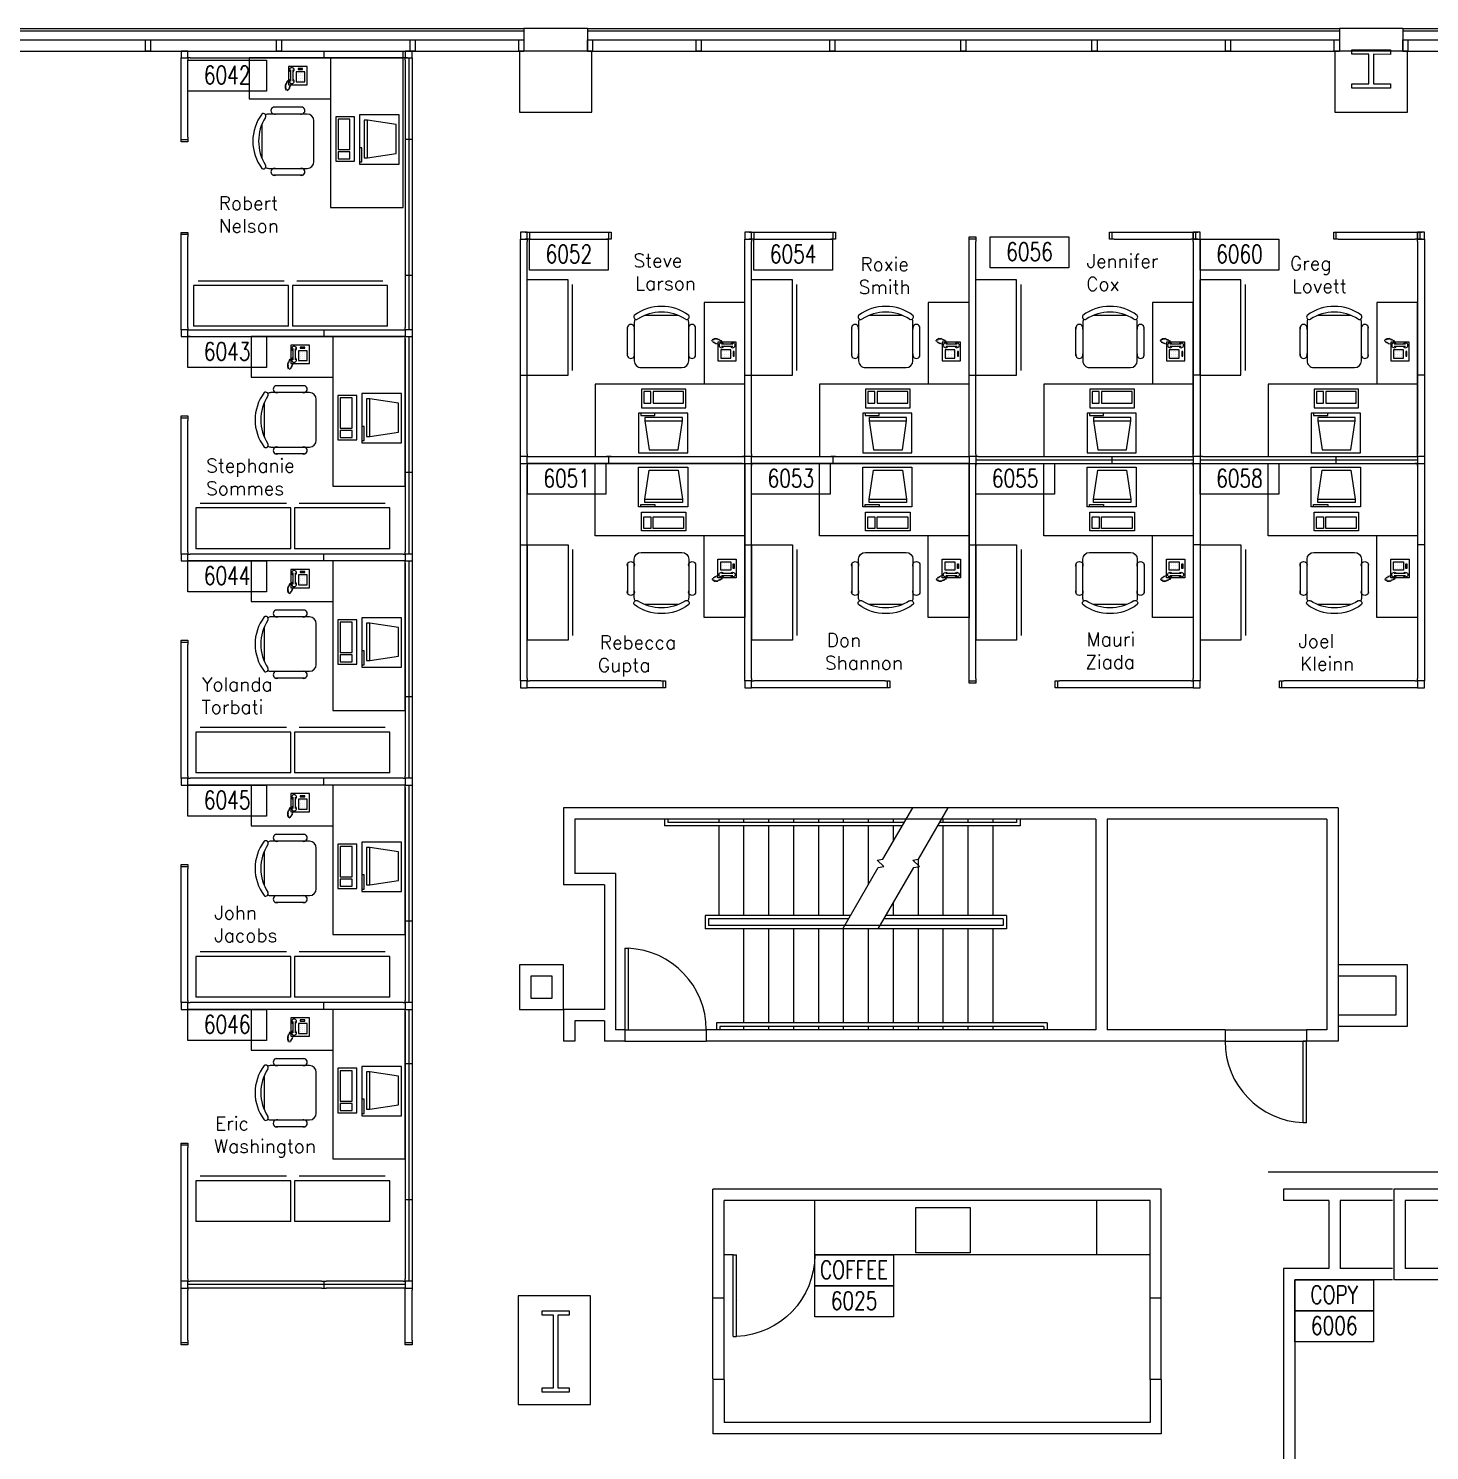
# Model space of a CAD drawing. Extents: x 843 to 3431, y 843 to 3384.
# Drawn here: x 1351 to 1970, y 2756 to 3384 of the extents above; entities that cross this region are included whole.
import ezdxf
from ezdxf.enums import TextEntityAlignment as Align

# ---------------------------------------------------------------- set-up
doc = ezdxf.new("R2010")
doc.units = 0
doc.linetypes.add('HIDDEN', pattern=[0.375, 0.25, -0.125])
doc.layers.get('0').update_dxf_attribs({"linetype": 'CONTINUOUS'})
for name, color, linetype in [('A-DOOR-TRIM-3D', 7, 'CONTINUOUS'), ('CHAIRS', 4, 'CONTINUOUS'), ('CPU', 6, 'CONTINUOUS'), ('E-B-CORE', 8, 'CONTINUOUS'), ('E-B-FURR', 6, 'CONTINUOUS'), ('E-B-GLAZ', 8, 'CONTINUOUS'), ('E-B-MULL', 8, 'CONTINUOUS'), ('E-B-SHEL', 2, 'CONTINUOUS'), ('E-C-HEAD', 5, 'CONTINUOUS'), ('E-F-CASE', 4, 'CONTINUOUS'), ('E-F-DOOR', 3, 'CONTINUOUS'), ('E-F-PLMB', 2, 'CONTINUOUS'), ('E-F-STAIR', 8, 'CONTINUOUS'), ('E-S-COLM', 8, 'CONTINUOUS'), ('FURNITURE', 3, 'CONTINUOUS'), ('PANELS_201', 6, 'CONTINUOUS'), ('PHONES', 4, 'CONTINUOUS'), ('RMNUM', 40, 'CONTINUOUS')]:
    doc.layers.add(name, color=color, linetype=linetype)
doc.styles.add('ARCHITXT', font='simplex.shx')
doc.styles.add('ROMANS', font='romans', dxfattribs={"width": 0.75, "height": 8})

# ---------------------------------------------------------------- blocks, each defined once
blk = doc.blocks.new('DR-36')
for p, q in [((0, 36), (0, 0)), ((0, 36), (1.5, 36)), ((1.5, 36), (1.5, 0)), ((0, 0), (1.5, 0))]:
    blk.add_line(p, q)
blk.add_arc((0, 0), 36, 0, 87.61406)
blk = doc.blocks.new('RMNUM')
at = {"layer": 'RMNUM'}
blk.add_lwpolyline([(-16.33354, 6.674702), (18.388073, 6.674702), (18.388073, -6.982766), (-16.33354, -6.982766), (-16.33354, 6.674702)], dxfattribs=at)
at = {"layer": 'RMNUM', "style": 'ROMANS', "width": 0.75}
blk.add_attdef('NUMBER', text='', height=8, dxfattribs=at).set_placement((1.027267, 0.114097), align=Align.MIDDLE_CENTER)
blk = doc.blocks.new('CHAIR7')
for p, q in [((5.12, 15.04), (17.88, 15.04)), ((0, 9), (0, -9)), ((20, 12), (3, 12)), ((23, -7.44), (23, 7.44)), ((3, -12), (20, -12)), ((5.12, -15), (17.88, -15))]:
    blk.add_line(p, q)
for centre, radius, start, end in [((5.56, 13.54), 1.56, 73.7398, 286.2602), ((17.44, 13.54), 1.56, 253.7398, 106.2602), ((3, 9), 3, 90, 180), ((20, 9), 3, 62.41556, 90), ((22.34, 11.12), 1.1, 53.30994, 212.02741), ((4.82, 0), 19.64, 327.57575, 32.42425), ((7, 0), 20, 323.1301, 36.8699), ((3, -9), 3, 180, 270), ((5.56, -13.5), 1.56, 73.7398, 286.2602), ((17.44, -13.5), 1.56, 253.7398, 106.2602), ((20, -9), 3, 270, 297.58444), ((22.34, -11.12), 1.1, 147.97259, 306.69006)]:
    blk.add_arc(centre, radius, start, end)
blk = doc.blocks.new('DESK2')
for p, q in [((33, 0), (-33, 0)), ((-33, 0), (-33, -68)), ((33, -32), (33, 0)), ((-33, -32), (33, -32)), ((-15, -68), (-15, -32)), ((-33, -68), (-15, -68))]:
    blk.add_line(p, q)
blk = doc.blocks.new('FC42X18D')
for p, q in [((-21, 0), (-21, -18)), ((-21, 0), (21, 0)), ((21, -18), (21, 0)), ((-21, -18), (21, -18)), ((-19, -20), (19, -20))]:
    blk.add_line(p, q)
blk = doc.blocks.new('RECTANG')
for p, q in [((1, 1), (0, 1)), ((0, 1), (0, 0)), ((1, 0), (1, 1)), ((0, 0), (1, 0))]:
    blk.add_line(p, q)
blk = doc.blocks.new('IBMAT', base_point=(61, 306))
for p, q in [((75, 307), (75, 306)), ((81, 307), (75, 307)), ((81, 306), (81, 307))]:
    blk.add_line(p, q)
at = {"xscale": 21, "yscale": 17, "zscale": 21}
blk.add_blockref('RECTANG', (61, 306), dxfattribs=at)
blk = doc.blocks.new('KEYBOARD', base_point=(60, 294))
for p, xscale, yscale, zscale in [((60, 294), 19, 8, 19), ((61, 295), 13, 5, 13), ((75, 295), 3, 5, 3)]:
    blk.add_blockref('RECTANG', p, dxfattribs=dict(xscale=xscale, yscale=yscale, zscale=zscale))
blk = doc.blocks.new('COMPUTER')
for p, q in [((-6.64, 16.23), (-8.5, 3.5)), ((6.08, 16.23), (-6.64, 16.23)), ((8, 3.5), (6.08, 16.23)), ((-8.5, 3.5), (-8.5, 2.04)), ((8, 3.5), (-8.5, 3.5)), ((-8.5, 2.04), (8, 2.04)), ((8, 2.04), (8, 3.5))]:
    blk.add_line(p, q)
at = {"xscale": 1.033846153846153, "yscale": 1.033846153846153, "zscale": 1.033846153846153}
for name, p in [('IBMAT', (-10.86, 0)), ('KEYBOARD', (-10.05, -10.5))]:
    blk.add_blockref(name, p, dxfattribs=at)
blk = doc.blocks.new('FNPHONE')
for p, q in [((-7.29, 6.54), (-7.29, 1.54)), ((-6.29, 6.54), (-6.29, 1.54)), ((-9.1, 0.22), (-9.7, 0.02)), ((-8.9, 0.62), (-9.5, 0.42)), ((-8.7, 1.02), (-9.3, 0.82)), ((-8.5, 1.42), (-9.1, 1.22)), ((-8.3, 1.82), (-8.9, 1.62)), ((-7.14, 0.56), (-7.5, -0.58)), ((-3.87, 4.85), (-3.87, 4.85)), ((-3.87, 3.91), (-3.87, 3.91)), ((-3.87, 2.97), (-3.87, 2.97)), ((-3.87, 2.03), (-3.87, 2.03)), ((-2.94, 4.85), (-2.94, 4.85)), ((-2.94, 3.91), (-2.94, 3.91)), ((-2.94, 2.97), (-2.94, 2.97)), ((-2.94, 2.03), (-2.94, 2.03)), ((-2, 4.85), (-2, 4.85)), ((-2, 3.91), (-2, 3.91)), ((-2, 2.97), (-2, 2.97)), ((-2, 2.03), (-2, 2.03)), ((-9.3, -0.18), (-9.9, -0.38)), ((-9.3, -0.58), (-9.9, -0.78)), ((-9.3, -0.98), (-9.9, -1.18)), ((-9.3, -1.38), (-9.9, -1.58)), ((-9.1, -1.78), (-9.7, -1.98)), ((-8.9, -2.18), (-9.5, -2.38)), ((-8.43, -2.46), (-9.03, -2.66)), ((-7.9, -1.98), (-8.5, -2.18)), ((-7.7, -1.58), (-8.3, -1.78)), ((-7.5, -1.18), (-8.1, -1.38)), ((-7.3, -0.78), (-7.9, -0.98))]:
    blk.add_line(p, q)
for centre, start, end in [((-6.79, 6.54), 298.49146, 241.50854), ((-6.79, 1.54), 118.49146, 61.50854)]:
    blk.add_arc(centre, 1.05, start, end)
for p, xscale, yscale, zscale in [((-8.21, 0), 8.20528234483245, 8.104073169521023, 8.20528234483245), ((-4.03, 6.72), 2.03125, 0.46875, 2.03125), ((-4.81, 1.25), 3.75, 4.375, 3.75)]:
    blk.add_blockref('RECTANG', p, dxfattribs=dict(xscale=xscale, yscale=yscale, zscale=zscale))
blk = doc.blocks.new('*U20')
at = {"layer": 'CPU', "style": 'ARCHITXT'}
for s, p in [('Stephanie', (1429.72, 3188.05)), ('Sommes', (1429.72, 3177.94))]:
    blk.add_text(s, height=6, dxfattribs=at).set_placement(p)
blk = doc.blocks.new('*U21')
at = {"layer": 'CPU', "style": 'ARCHITXT'}
for s, p in [('Yolanda', (1427.85, 3091.5)), ('Torbati', (1427.68, 3081.5))]:
    blk.add_text(s, height=6, dxfattribs=at).set_placement(p)
blk = doc.blocks.new('*U22')
at = {"layer": 'CPU', "style": 'ARCHITXT'}
for s, p in [('John', (1433.37, 2990.69)), ('Jacobs', (1433.37, 2980.69))]:
    blk.add_text(s, height=6, dxfattribs=at).set_placement(p)
blk = doc.blocks.new('*U23')
at = {"layer": 'CPU', "style": 'ARCHITXT'}
for s, p in [('Steve', (1618.36, 3278.56)), ('Larson', (1619.17, 3268.51))]:
    blk.add_text(s, height=6, dxfattribs=at).set_placement(p)
blk = doc.blocks.new('*U24')
at = {"layer": 'CPU', "style": 'ARCHITXT'}
for s, p in [('Rebecca', (1603.5, 3110.01)), ('Gupta', (1602.66, 3099.96))]:
    blk.add_text(s, height=6, dxfattribs=at).set_placement(p)
blk = doc.blocks.new('*U25')
at = {"layer": 'CPU', "style": 'ARCHITXT'}
for s, p in [('Don', (1703.69, 3111.03)), ('Shannon', (1702.91, 3100.98))]:
    blk.add_text(s, height=6, dxfattribs=at).set_placement(p)
blk = doc.blocks.new('*U26')
at = {"layer": 'CPU', "style": 'ARCHITXT'}
for s, p in [('Mauri', (1818.43, 3111.38)), ('Ziada', (1817.84, 3101.38))]:
    blk.add_text(s, height=6, dxfattribs=at).set_placement(p)
blk = doc.blocks.new('*U27')
at = {"layer": 'CPU', "style": 'ARCHITXT'}
for s, p in [('Jennifer', (1818.44, 3278.32)), ('Cox', (1818.25, 3268.22))]:
    blk.add_text(s, height=6, dxfattribs=at).set_placement(p)
blk = doc.blocks.new('*U28')
at = {"layer": 'CPU', "style": 'ARCHITXT'}
for s, p in [('Joel', (1911.97, 3110.61)), ('Kleinn', (1912.63, 3100.61))]:
    blk.add_text(s, height=6, dxfattribs=at).set_placement(p)
blk = doc.blocks.new('*U29')
at = {"layer": 'CPU', "style": 'ARCHITXT'}
for s, p in [('Greg', (1908.2, 3277.3)), ('Lovett', (1909.08, 3267.25))]:
    blk.add_text(s, height=6, dxfattribs=at).set_placement(p)
blk = doc.blocks.new('*U66')
at = {"layer": 'CPU', "style": 'ARCHITXT'}
for s, p in [('Robert', (1435.26, 3303.87)), ('Nelson', (1435.28, 3293.87))]:
    blk.add_text(s, height=6, dxfattribs=at).set_placement(p)
blk = doc.blocks.new('*U67')
at = {"layer": 'CPU', "style": 'ARCHITXT'}
for s, p in [('Eric', (1433.69, 2897.64)), ('Washington', (1433.21, 2887.64))]:
    blk.add_text(s, height=6, dxfattribs=at).set_placement(p)
blk = doc.blocks.new('*U68')
at = {"layer": 'CPU', "style": 'ARCHITXT'}
for s, p in [('Roxie', (1718.56, 3276.94)), ('Smith', (1717.79, 3266.89))]:
    blk.add_text(s, height=6, dxfattribs=at).set_placement(p)

msp = doc.modelspace()

# ---------------------------------------------------------------- linework, layer by layer
msp.add_line((1910.44, 2797.33), (1910.44, 2797.33))
at = {"layer": 'A-DOOR-TRIM-3D'}
for p, q in [((1659.39, 2822.61), (1659.39, 2822.61, 97.5)), ((1664.39, 2822.61), (1664.39, 2822.61, 97.5))]:
    msp.add_line(p, q, dxfattribs=at)
at = {"layer": 'E-B-CORE'}
for p, q in [((1929.5, 3040), (1587.5, 3040)), ((1587.5, 3040), (1587.5, 3006)), ((1929.5, 3040), (1929.5, 2937)), ((1822.5, 3035), (1592.5, 3035)), ((1592.5, 3035), (1592.5, 3011)), ((1822.5, 3035), (1822.5, 2942)), ((1924.5, 3035), (1827.5, 3035)), ((1827.5, 3035), (1827.5, 2942)), ((1924.5, 3035), (1924.5, 2942)), ((1610.5, 3011), (1592.5, 3011)), ((1610.5, 3011), (1610.5, 2942)), ((1605.5, 3006), (1587.5, 3006)), ((1605.5, 3006), (1605.5, 2951)), ((1955, 2965.61), (1929.5, 2965.61)), ((1955, 2948.61), (1955, 2965.61)), ((1605.5, 2951), (1587.5, 2951)), ((1587.5, 2951), (1587.5, 2937)), ((1605.5, 2946), (1592.5, 2946)), ((1592.5, 2946), (1592.5, 2937)), ((1605.5, 2946), (1605.5, 2937)), ((1929.5, 2948.61), (1955, 2948.61)), ((1614.5, 2942), (1610.5, 2942)), ((1614.5, 2942), (1614.5, 2937)), ((1822.5, 2942), (1650.5, 2942)), ((1650.5, 2942), (1650.5, 2937)), ((1879.5, 2942), (1827.5, 2942)), ((1879.5, 2942), (1879.5, 2937)), ((1924.5, 2942), (1915.5, 2942)), ((1915.5, 2942), (1915.5, 2937)), ((1592.5, 2937), (1587.5, 2937)), ((1614.5, 2937), (1605.5, 2937)), ((1879.5, 2937), (1650.5, 2937)), ((1929.5, 2937), (1915.5, 2937)), ((1954, 2871.61), (1954, 2831.61)), ((1978.5, 2871.61), (1954, 2871.61)), ((1959, 2866.61), (1959, 2836.61)), ((1978.5, 2866.61), (1959, 2866.61)), ((2103, 2831.61), (1954, 2831.61)), ((2103, 2836.61), (1959, 2836.61))]:
    msp.add_line(p, q, dxfattribs=at)
for points in [[(1587.5, 2970.61), (1568, 2970.61), (1568, 2951), (1587.5, 2951)], [(1582.5, 2965.61), (1573, 2965.61), (1573, 2956), (1582.5, 2956)]]:
    msp.add_lwpolyline(points, close=True, dxfattribs=at)
for points in [[(1960, 2970.61), (1929.5, 2970.61)], [(1929.5, 2943.61), (1960, 2943.61), (1960, 2970.61)]]:
    msp.add_lwpolyline(points, dxfattribs=at)
at = {"layer": 'E-B-FURR'}
for p, q in [((1238, 3374), (1570, 3374)), ((1598, 3374), (1930, 3374)), ((1958, 3374), (2290, 3374)), ((1851.39, 2871.61), (1653.39, 2871.61)), ((1653.39, 2823.61), (1653.39, 2871.61)), ((1851.39, 2823.61), (1851.39, 2871.61)), ((1953.39, 2871.61), (1905.39, 2871.61)), ((1905.39, 2871.61), (1905.39, 2866.61)), ((1846.39, 2866.61), (1658.39, 2866.61)), ((1658.39, 2823.61), (1658.39, 2866.61)), ((1846.39, 2823.61), (1846.39, 2866.61)), ((1925.39, 2866.61), (1905.39, 2866.61)), ((1925.39, 2866.61), (1925.39, 2836.61)), ((1930.39, 2866.61), (1930.39, 2836.61)), ((1953.39, 2866.61), (1930.39, 2866.61)), ((1925.39, 2836.61), (1905.39, 2836.61)), ((1905.39, 2836.61), (1905.39, 2729.02)), ((1953.39, 2831.61), (1910.39, 2831.61)), ((1910.39, 2831.61), (1910.39, 2731.09)), ((1953.39, 2836.61), (1930.39, 2836.61)), ((1658.39, 2823.61), (1653.39, 2823.61)), ((1851.39, 2823.61), (1846.39, 2823.61)), ((1653.39, 2787.61), (1653.39, 2763.61)), ((1658.39, 2787.61), (1653.39, 2787.61)), ((1658.39, 2787.61), (1658.39, 2768.61)), ((1846.39, 2787.61), (1846.39, 2768.61)), ((1851.39, 2787.61), (1846.39, 2787.61)), ((1851.39, 2787.61), (1851.39, 2763.61)), ((1846.39, 2768.61), (1658.39, 2768.61)), ((1851.39, 2763.61), (1653.39, 2763.61))]:
    msp.add_line(p, q, dxfattribs=at)
for points in [[(1600, 3374), (1568, 3374), (1568, 3347), (1600, 3347)], [(1960, 3374), (1928, 3374), (1928, 3347), (1960, 3347)], [(1599.39, 2824.61), (1567.39, 2824.61), (1567.39, 2776.61), (1599.39, 2776.61)]]:
    msp.add_lwpolyline(points, close=True, dxfattribs=at)
at = {"layer": 'E-B-GLAZ'}
for p, q in [((1238, 3384), (1570, 3384)), ((1598, 3384), (1930, 3384)), ((1958, 3384), (2290, 3384)), ((1238, 3383), (1570, 3383)), ((1238, 3379), (1570, 3379)), ((1598, 3383), (1930, 3383)), ((1598, 3379), (1930, 3379)), ((1958, 3383), (2290, 3383)), ((1958, 3379), (2290, 3379))]:
    msp.add_line(p, q, dxfattribs=at)
at = {"layer": 'E-B-MULL'}
for points in [[(1405.12, 3379), (1405.12, 3374), (1402.88, 3374), (1402.88, 3379)], [(1463, 3379), (1463, 3374), (1460.75, 3374), (1460.75, 3379)], [(1522, 3379), (1522, 3374), (1519.75, 3374), (1519.75, 3379)], [(1570, 3379), (1570, 3374), (1567.75, 3374), (1567.75, 3379)], [(1600.25, 3379), (1600.25, 3374), (1598, 3374), (1598, 3379)], [(1648.25, 3379), (1648.25, 3374), (1646, 3374), (1646, 3379)], [(1707.25, 3379), (1707.25, 3374), (1705, 3374), (1705, 3379)], [(1765.12, 3379), (1765.12, 3374), (1762.88, 3374), (1762.88, 3379)], [(1823, 3379), (1823, 3374), (1820.75, 3374), (1820.75, 3379)], [(1882, 3379), (1882, 3374), (1879.75, 3374), (1879.75, 3379)], [(1930, 3379), (1930, 3374), (1927.75, 3374), (1927.75, 3379)], [(1960.25, 3379), (1960.25, 3374), (1958, 3374), (1958, 3379)]]:
    msp.add_lwpolyline(points, close=True, dxfattribs=at)
at = {"layer": 'E-B-SHEL'}
for p, q in [((1570, 3384), (1570, 3374)), ((1598, 3384), (1570, 3384)), ((1598, 3384), (1598, 3374)), ((1930, 3384), (1930, 3374)), ((1958, 3384), (1930, 3384)), ((1958, 3384), (1958, 3374)), ((1598, 3374), (1570, 3374)), ((1958, 3374), (1930, 3374))]:
    msp.add_line(p, q, dxfattribs=at)
at = {"layer": 'E-C-HEAD'}
for p, q in [((1614.5, 2942), (1650.5, 2942)), ((1879.5, 2942), (1915.5, 2942)), ((1614.5, 2937), (1650.5, 2937)), ((1879.5, 2937), (1915.5, 2937)), ((2587.43, 2879.11), (1898.5, 2879.11)), ((1653.39, 2787.98), (1653.39, 2823.98)), ((1658.39, 2787.98), (1658.39, 2823.98)), ((1846.39, 2787.61), (1846.39, 2823.61)), ((1851.39, 2787.61), (1851.39, 2823.61))]:
    msp.add_line(p, q, dxfattribs=at)
at = {"layer": 'E-F-CASE'}
for p, q in [((1698.39, 2842.61), (1698.39, 2866.61)), ((1662.39, 2842.61), (1658.39, 2842.61)), ((1846.39, 2842.61), (1698.39, 2842.61))]:
    msp.add_line(p, q, dxfattribs=at)
at = {"layer": 'E-F-CASE', "linetype": 'HIDDEN'}
msp.add_line((1822.86, 2842.61), (1822.86, 2866.61), dxfattribs=at)
at = {"layer": 'E-F-PLMB'}
for p, q in [((1743, 2843.51), (1743, 2863.51)), ((1743, 2863.51), (1767, 2863.51)), ((1767, 2863.51), (1767, 2843.51)), ((1767, 2843.51), (1743, 2843.51))]:
    msp.add_line(p, q, dxfattribs=at)
at = {"layer": 'E-F-STAIR'}
for p, q in [((1632, 3035), (1632, 3032)), ((1737, 3032), (1632, 3032)), ((1633.5, 3035), (1633.5, 3033.5)), ((1737.87, 3033.5), (1633.5, 3033.5)), ((1656, 3035), (1656, 3033.5)), ((1656, 3032), (1656, 2992.5)), ((1667, 3035), (1667, 3033.5)), ((1667, 3032), (1667, 2992.5)), ((1678, 3035), (1678, 3033.5)), ((1678, 3032), (1678, 2992.5)), ((1689, 3035), (1689, 3033.5)), ((1689, 3032), (1689, 2992.5)), ((1700, 3035), (1700, 3033.5)), ((1700, 3032), (1700, 2992.5)), ((1711, 3035), (1711, 3033.5)), ((1711, 3032), (1711, 2992.5)), ((1722, 3035), (1722, 3033.5)), ((1722, 3032), (1722, 3006.01)), ((1733, 3035), (1733, 3033.5)), ((1733, 3032), (1733, 3025.06)), ((1789, 3032), (1752.67, 3032)), ((1787.5, 3033.5), (1753.53, 3033.5)), ((1755, 3035), (1755, 3033.5)), ((1755, 3032), (1755, 2992.5)), ((1766, 3035), (1766, 3033.5)), ((1766, 3032), (1766, 2992.5)), ((1777, 3035), (1777, 3033.5)), ((1777, 3032), (1777, 2992.5)), ((1787.5, 3035), (1787.5, 3033.5)), ((1789, 3035), (1789, 3032)), ((1744, 3017.25), (1744, 2992.5)), ((1733, 2997.94), (1733, 2992.5)), ((1714.2, 2992.5), (1650, 2992.5)), ((1650, 2992.5), (1650, 2986.5)), ((1713.33, 2991), (1651.5, 2991)), ((1651.5, 2991), (1651.5, 2988)), ((1781.5, 2988), (1651.5, 2988)), ((1781.5, 2991), (1729, 2991)), ((1783, 2992.5), (1729.86, 2992.5)), ((1781.5, 2991), (1781.5, 2988)), ((1783, 2992.5), (1783, 2986.5)), ((1783, 2986.5), (1650, 2986.5)), ((1667, 2986.5), (1667, 2945)), ((1678, 2986.5), (1678, 2945)), ((1689, 2986.5), (1689, 2945)), ((1700, 2986.5), (1700, 2945)), ((1711, 2986.5), (1711, 2945)), ((1722, 2986.5), (1722, 2945)), ((1733, 2986.5), (1733, 2945)), ((1744, 2986.5), (1744, 2945)), ((1755, 2986.5), (1755, 2945)), ((1766, 2986.5), (1766, 2945)), ((1777, 2986.5), (1777, 2945)), ((1801, 2945), (1655, 2945)), ((1655, 2945), (1655, 2942)), ((1801, 2945), (1801, 2942)), ((1799.5, 2943.5), (1656.5, 2943.5)), ((1656.5, 2943.5), (1656.5, 2942)), ((1667, 2943.5), (1667, 2942)), ((1678, 2943.5), (1678, 2942)), ((1689, 2943.5), (1689, 2942)), ((1700, 2943.5), (1700, 2942)), ((1711, 2943.5), (1711, 2942)), ((1722, 2943.5), (1722, 2942)), ((1733, 2943.5), (1733, 2942)), ((1744, 2943.5), (1744, 2942)), ((1755, 2943.5), (1755, 2942)), ((1766, 2943.5), (1766, 2942)), ((1777, 2943.5), (1777, 2942)), ((1799.5, 2943.5), (1799.5, 2942))]:
    msp.add_line(p, q, dxfattribs=at)
for points in [[(1710.74, 2986.5), (1726.43, 3013.69), (1728.93, 3014.02), (1726, 3016.94), (1728.5, 3017.27), (1741.62, 3040)], [(1726.4, 2986.5), (1742.09, 3013.69), (1744.59, 3014.02), (1741.67, 3016.94), (1744.16, 3017.27), (1757.29, 3040)]]:
    msp.add_lwpolyline(points, dxfattribs=at)
at = {"layer": 'E-S-COLM'}
for points in [[(1935.51, 3372.6), (1935.51, 3374.6), (1952.51, 3374.57), (1952.51, 3372.57), (1945.01, 3372.58), (1944.99, 3359.58), (1952.49, 3359.57), (1952.49, 3357.57), (1935.49, 3357.6), (1935.49, 3359.6), (1942.99, 3359.59), (1943.01, 3372.59)], [(1578, 2816), (1578, 2818), (1590, 2818), (1590, 2816), (1585, 2816), (1585, 2784), (1590, 2784), (1590, 2782), (1578, 2782), (1578, 2784), (1583, 2784), (1583, 2816)]]:
    msp.add_lwpolyline(points, close=True, dxfattribs=at)
at = {"layer": 'PANELS_201', "linetype": 'CONTINUOUS'}
for p, q in [((1480.64, 3374), (1482.64, 3374)), ((1480.64, 3371), (1482.64, 3371)), ((1481.64, 3374), (1481.64, 3371)), ((1517.64, 3374), (1517.64, 3371)), ((1571.5, 3291.01), (1571.5, 3294.01)), ((1670.5, 3291.01), (1670.5, 3294.01)), ((1866.5, 3294.01), (1866.5, 3291.01)), ((1965.5, 3294.01), (1965.5, 3291.01)), ((1572.5, 3195.01), (1606.5, 3195.01)), ((1606.5, 3192.01), (1572.5, 3192.01)), ((1608.5, 3195.01), (1666.5, 3195.01)), ((1666.5, 3192.01), (1608.5, 3192.01)), ((1671.5, 3195.01), (1705.5, 3195.01)), ((1705.5, 3192.01), (1671.5, 3192.01)), ((1707.5, 3195.01), (1765.5, 3195.01)), ((1765.5, 3192.01), (1707.5, 3192.01))]:
    msp.add_line(p, q, dxfattribs=at)
for points in [[(1421.64, 3374), (1418.64, 3374), (1418.64, 3371)], [(1418.64, 3370), (1418.64, 3371), (1421.64, 3371), (1421.64, 3370)], [(1422.64, 3371), (1421.64, 3371), (1421.64, 3374), (1422.64, 3374)], [(1422.64, 3374), (1480.64, 3374)], [(1422.64, 3371), (1480.64, 3371)], [(1482.64, 3374), (1516.64, 3374)], [(1482.64, 3371), (1516.64, 3371)], [(1518.64, 3371), (1517.64, 3371), (1516.64, 3371), (1516.64, 3374), (1518.64, 3374)], [(1516.64, 3374), (1517.64, 3374), (1517.64, 3371), (1516.64, 3371)], [(1520.64, 3371), (1520.64, 3374), (1517.64, 3374)], [(1517.64, 3370), (1517.64, 3371), (1520.64, 3371), (1520.64, 3370)], [(1519.14, 3371), (1519.14, 3335)], [(1418.64, 3336), (1418.64, 3370)], [(1421.64, 3336), (1421.64, 3370)], [(1517.64, 3370), (1517.64, 3336)], [(1520.64, 3370), (1520.64, 3336)], [(1421.64, 3336), (1421.64, 3335), (1421.64, 3334), (1418.64, 3334), (1418.64, 3336)], [(1418.64, 3335), (1421.64, 3335)], [(1517.64, 3336), (1517.64, 3334)], [(1520.64, 3335), (1517.64, 3335)], [(1517.64, 3334), (1517.64, 3276)], [(1519.14, 3335), (1519.14, 3275)], [(1520.64, 3336), (1520.64, 3334)], [(1520.64, 3334), (1520.64, 3276)], [(1418.64, 3292), (1418.64, 3293), (1418.64, 3294), (1421.64, 3294), (1421.64, 3292)], [(1421.64, 3293), (1418.64, 3293)], [(1418.64, 3252), (1418.64, 3292)], [(1421.64, 3252), (1421.64, 3292)], [(1571.5, 3294.01), (1568.5, 3294.01), (1568.5, 3291.01)], [(1568.5, 3290.01), (1568.5, 3291.01), (1571.5, 3291.01), (1571.5, 3290.01)], [(1568.5, 3232.01), (1568.5, 3290.01)], [(1570.5, 3294.01), (1571.5, 3294.01), (1572.5, 3294.01), (1572.5, 3291.01), (1570.5, 3291.01)], [(1572.5, 3291.01), (1571.5, 3291.01), (1571.5, 3294.01), (1572.5, 3294.01)], [(1571.5, 3232.01), (1571.5, 3290.01)], [(1572.5, 3294.01), (1606.5, 3294.01)], [(1572.5, 3291.01), (1606.5, 3291.01)], [(1606.5, 3294.01), (1607.5, 3294.01), (1608.5, 3294.01), (1608.5, 3291.01), (1606.5, 3291.01)], [(1607.5, 3291.01), (1607.5, 3294.01)], [(1670.5, 3294.01), (1667.5, 3294.01), (1667.5, 3291.01)], [(1667.5, 3290.01), (1667.5, 3291.01), (1670.5, 3291.01), (1670.5, 3290.01)], [(1667.5, 3232.01), (1667.5, 3290.01)], [(1669.5, 3294.01), (1670.5, 3294.01), (1671.5, 3294.01), (1671.5, 3291.01), (1669.5, 3291.01)], [(1671.5, 3291.01), (1670.5, 3291.01), (1670.5, 3294.01), (1671.5, 3294.01)], [(1670.5, 3232.01), (1670.5, 3290.01)], [(1671.5, 3294.01), (1705.5, 3294.01)], [(1671.5, 3291.01), (1705.5, 3291.01)], [(1705.5, 3294.01), (1706.5, 3294.01), (1707.5, 3294.01), (1707.5, 3291.01), (1705.5, 3291.01)], [(1706.5, 3291.01), (1706.5, 3294.01)], [(1766.5, 3290.01), (1766.5, 3291.01), (1766.5, 3292.01), (1769.5, 3292.01), (1769.5, 3290.01)], [(1769.5, 3291.01), (1766.5, 3291.01)], [(1766.5, 3232.01), (1766.5, 3290.01)], [(1769.5, 3232.01), (1769.5, 3290.01)], [(1830.5, 3291.01), (1829.5, 3291.01), (1828.5, 3291.01), (1828.5, 3294.01), (1830.5, 3294.01)], [(1829.5, 3294.01), (1829.5, 3291.01)], [(1830.5, 3294.01), (1864.5, 3294.01)], [(1830.5, 3291.01), (1864.5, 3291.01)], [(1864.5, 3294.01), (1865.5, 3294.01), (1865.5, 3291.01), (1864.5, 3291.01)], [(1867.5, 3291.01), (1866.5, 3291.01), (1865.5, 3291.01), (1865.5, 3294.01), (1867.5, 3294.01)], [(1868.5, 3291.01), (1868.5, 3294.01), (1865.5, 3294.01)], [(1865.5, 3290.01), (1865.5, 3291.01), (1868.5, 3291.01), (1868.5, 3290.01)], [(1865.5, 3290.01), (1865.5, 3232.01)], [(1868.5, 3290.01), (1868.5, 3232.01)], [(1929.5, 3291.01), (1928.5, 3291.01), (1927.5, 3291.01), (1927.5, 3294.01), (1929.5, 3294.01)], [(1928.5, 3294.01), (1928.5, 3291.01)], [(1929.5, 3294.01), (1963.5, 3294.01)], [(1929.5, 3291.01), (1963.5, 3291.01)], [(1963.5, 3294.01), (1964.5, 3294.01), (1964.5, 3291.01), (1963.5, 3291.01)], [(1966.5, 3291.01), (1965.5, 3291.01), (1964.5, 3291.01), (1964.5, 3294.01), (1966.5, 3294.01)], [(1967.5, 3291.01), (1967.5, 3294.01), (1964.5, 3294.01)], [(1964.5, 3290.01), (1964.5, 3291.01), (1967.5, 3291.01), (1967.5, 3290.01)], [(1964.5, 3290.01), (1964.5, 3232.01)], [(1967.5, 3290.01), (1967.5, 3232.01)], [(1517.64, 3276), (1517.64, 3274)], [(1520.64, 3275), (1517.64, 3275)], [(1517.64, 3274), (1517.64, 3252)], [(1519.14, 3275), (1519.14, 3251)], [(1520.64, 3276), (1520.64, 3274)], [(1520.64, 3274), (1520.64, 3252)], [(1421.64, 3252), (1421.64, 3251), (1418.64, 3251), (1418.64, 3252)], [(1520.64, 3252), (1520.64, 3251), (1517.64, 3251), (1517.64, 3252)], [(1418.64, 3251), (1418.64, 3248), (1421.64, 3248)], [(1422.64, 3248), (1421.64, 3248), (1421.64, 3251), (1422.64, 3251)], [(1422.64, 3251), (1480.64, 3251)], [(1422.64, 3248), (1480.64, 3248)], [(1480.64, 3251), (1482.64, 3251)], [(1480.64, 3248), (1482.64, 3248)], [(1481.64, 3251), (1481.64, 3248)], [(1482.64, 3251), (1516.64, 3251)], [(1482.64, 3248), (1516.64, 3248)], [(1516.64, 3251), (1517.64, 3251), (1517.64, 3248), (1516.64, 3248)], [(1517.64, 3247), (1517.64, 3248), (1520.64, 3248), (1520.64, 3247)], [(1517.64, 3247), (1517.64, 3189)], [(1519.14, 3248), (1519.14, 3188)], [(1520.64, 3251), (1520.64, 3248)], [(1520.64, 3247), (1520.64, 3189)], [(1568.5, 3230.01), (1568.5, 3232.01)], [(1568.5, 3231.01), (1571.5, 3231.01)], [(1568.5, 3196.01), (1568.5, 3230.01)], [(1571.5, 3230.01), (1571.5, 3232.01)], [(1571.5, 3196.01), (1571.5, 3230.01)], [(1667.5, 3230.01), (1667.5, 3232.01)], [(1667.5, 3231.01), (1670.5, 3231.01)], [(1667.5, 3196.01), (1667.5, 3230.01)], [(1670.5, 3230.01), (1670.5, 3232.01)], [(1670.5, 3196.01), (1670.5, 3230.01)], [(1766.5, 3230.01), (1766.5, 3232.01)], [(1766.5, 3231.01), (1769.5, 3231.01)], [(1766.5, 3196.01), (1766.5, 3230.01)], [(1769.5, 3230.01), (1769.5, 3232.01)], [(1769.5, 3196.01), (1769.5, 3230.01)], [(1865.5, 3232.01), (1865.5, 3230.01)], [(1868.5, 3231.01), (1865.5, 3231.01)], [(1865.5, 3230.01), (1865.5, 3196.01)], [(1868.5, 3232.01), (1868.5, 3230.01)], [(1868.5, 3230.01), (1868.5, 3196.01)], [(1964.5, 3232.01), (1964.5, 3230.01)], [(1967.5, 3231.01), (1964.5, 3231.01)], [(1964.5, 3230.01), (1964.5, 3196.01)], [(1967.5, 3232.01), (1967.5, 3230.01)], [(1967.5, 3230.01), (1967.5, 3196.01)], [(1418.64, 3211), (1418.64, 3212), (1418.64, 3213), (1421.64, 3213), (1421.64, 3211)], [(1421.64, 3212), (1418.64, 3212)], [(1418.64, 3153), (1418.64, 3211)], [(1421.64, 3153), (1421.64, 3211)], [(1571.5, 3196.01), (1571.5, 3195.01), (1568.5, 3195.01), (1568.5, 3196.01)], [(1670.5, 3196.01), (1670.5, 3195.01), (1667.5, 3195.01), (1667.5, 3196.01)], [(1769.5, 3196.01), (1769.5, 3195.01), (1766.5, 3195.01), (1766.5, 3196.01)], [(1868.5, 3196.01), (1868.5, 3195.01), (1865.5, 3195.01), (1865.5, 3196.01)], [(1967.5, 3196.01), (1967.5, 3195.01), (1964.5, 3195.01), (1964.5, 3196.01)], [(1517.64, 3189), (1517.64, 3187)], [(1520.64, 3189), (1520.64, 3187)], [(1568.5, 3192.01), (1568.5, 3195.01)], [(1568.5, 3191.01), (1568.5, 3192.01), (1571.5, 3192.01), (1571.5, 3191.01)], [(1568.5, 3157.01), (1568.5, 3191.01)], [(1572.5, 3192.01), (1571.5, 3192.01), (1571.5, 3195.01), (1572.5, 3195.01)], [(1571.5, 3157.01), (1571.5, 3191.01)], [(1608.5, 3195.01), (1606.5, 3195.01)], [(1608.5, 3192.01), (1606.5, 3192.01)], [(1607.5, 3192.01), (1607.5, 3195.01)], [(1666.5, 3192.01), (1667.5, 3192.01), (1667.5, 3195.01), (1666.5, 3195.01)], [(1667.5, 3191.01), (1667.5, 3192.01), (1670.5, 3192.01), (1670.5, 3191.01)], [(1667.5, 3157.01), (1667.5, 3191.01)], [(1671.5, 3192.01), (1670.5, 3192.01), (1670.5, 3195.01), (1671.5, 3195.01)], [(1670.5, 3157.01), (1670.5, 3191.01)], [(1707.5, 3195.01), (1705.5, 3195.01)], [(1707.5, 3192.01), (1705.5, 3192.01)], [(1706.5, 3192.01), (1706.5, 3195.01)], [(1765.5, 3195.01), (1766.5, 3195.01), (1766.5, 3192.01), (1765.5, 3192.01)], [(1766.5, 3191.01), (1766.5, 3192.01), (1769.5, 3192.01), (1769.5, 3191.01)], [(1766.5, 3157.01), (1766.5, 3191.01)], [(1770.5, 3195.01), (1769.5, 3195.01), (1769.5, 3192.01), (1770.5, 3192.01)], [(1769.5, 3193.51), (1829.5, 3193.51)], [(1769.5, 3157.01), (1769.5, 3191.01)], [(1770.5, 3195.01), (1828.5, 3195.01)], [(1770.5, 3192.01), (1828.5, 3192.01)], [(1828.5, 3195.01), (1830.5, 3195.01)], [(1828.5, 3192.01), (1830.5, 3192.01)], [(1829.5, 3195.01), (1829.5, 3192.01)], [(1829.5, 3193.51), (1865.5, 3193.51)], [(1830.5, 3195.01), (1864.5, 3195.01)], [(1830.5, 3192.01), (1864.5, 3192.01)], [(1864.5, 3195.01), (1865.5, 3195.01), (1865.5, 3192.01), (1864.5, 3192.01)], [(1865.5, 3191.01), (1865.5, 3192.01), (1868.5, 3192.01), (1868.5, 3191.01)], [(1865.5, 3191.01), (1865.5, 3157.01)], [(1869.5, 3195.01), (1868.5, 3195.01), (1868.5, 3192.01), (1869.5, 3192.01)], [(1868.5, 3193.51), (1928.5, 3193.51)], [(1868.5, 3191.01), (1868.5, 3157.01)], [(1869.5, 3195.01), (1927.5, 3195.01)], [(1869.5, 3192.01), (1927.5, 3192.01)], [(1927.5, 3195.01), (1929.5, 3195.01)], [(1927.5, 3192.01), (1929.5, 3192.01)], [(1928.5, 3195.01), (1928.5, 3192.01)], [(1928.5, 3193.51), (1964.5, 3193.51)], [(1929.5, 3195.01), (1963.5, 3195.01)], [(1929.5, 3192.01), (1963.5, 3192.01)], [(1963.5, 3195.01), (1964.5, 3195.01), (1964.5, 3192.01), (1963.5, 3192.01)], [(1964.5, 3191.01), (1964.5, 3192.01), (1967.5, 3192.01), (1967.5, 3191.01)], [(1964.5, 3191.01), (1964.5, 3157.01)], [(1967.5, 3195.01), (1967.5, 3192.01)], [(1967.5, 3191.01), (1967.5, 3157.01)], [(1520.64, 3188), (1517.64, 3188)], [(1517.64, 3187), (1517.64, 3153)], [(1519.14, 3188), (1519.14, 3152)], [(1520.64, 3187), (1520.64, 3153)], [(1421.64, 3153), (1421.64, 3152), (1418.64, 3152), (1418.64, 3153)], [(1418.64, 3152), (1418.64, 3149), (1421.64, 3149)], [(1422.64, 3149), (1421.64, 3149), (1421.64, 3152), (1422.64, 3152)], [(1480.64, 3152), (1422.64, 3152)], [(1482.64, 3152), (1480.64, 3152)], [(1481.64, 3149), (1481.64, 3152)], [(1516.64, 3152), (1482.64, 3152)], [(1516.64, 3152), (1517.64, 3152), (1517.64, 3149), (1516.64, 3149)], [(1520.64, 3153), (1520.64, 3152), (1517.64, 3152), (1517.64, 3153)], [(1520.64, 3152), (1520.64, 3149)], [(1568.5, 3155.01), (1568.5, 3157.01)], [(1568.5, 3156.01), (1571.5, 3156.01)], [(1568.5, 3097.01), (1568.5, 3155.01)], [(1571.5, 3155.01), (1571.5, 3157.01)], [(1571.5, 3097.01), (1571.5, 3155.01)], [(1667.5, 3155.01), (1667.5, 3157.01)], [(1667.5, 3156.01), (1670.5, 3156.01)], [(1667.5, 3097.01), (1667.5, 3155.01)], [(1670.5, 3155.01), (1670.5, 3157.01)], [(1670.5, 3097.01), (1670.5, 3155.01)], [(1766.5, 3155.01), (1766.5, 3157.01)], [(1766.5, 3156.01), (1769.5, 3156.01)], [(1766.5, 3097.01), (1766.5, 3155.01)], [(1769.5, 3155.01), (1769.5, 3157.01)], [(1769.5, 3097.01), (1769.5, 3155.01)], [(1865.5, 3157.01), (1865.5, 3155.01)], [(1868.5, 3156.01), (1865.5, 3156.01)], [(1865.5, 3155.01), (1865.5, 3097.01)], [(1868.5, 3157.01), (1868.5, 3155.01)], [(1868.5, 3155.01), (1868.5, 3097.01)], [(1964.5, 3157.01), (1964.5, 3155.01)], [(1967.5, 3156.01), (1964.5, 3156.01)], [(1964.5, 3155.01), (1964.5, 3097.01)], [(1967.5, 3157.01), (1967.5, 3155.01)], [(1967.5, 3155.01), (1967.5, 3097.01)], [(1480.64, 3149), (1422.64, 3149)], [(1482.64, 3149), (1480.64, 3149)], [(1516.64, 3149), (1482.64, 3149)], [(1517.64, 3148), (1517.64, 3149), (1520.64, 3149), (1520.64, 3148)], [(1517.64, 3148), (1517.64, 3090)], [(1519.14, 3149), (1519.14, 3089)], [(1520.64, 3148), (1520.64, 3090)], [(1418.64, 3112), (1418.64, 3113), (1418.64, 3114), (1421.64, 3114), (1421.64, 3112)], [(1421.64, 3113), (1418.64, 3113)], [(1418.64, 3054), (1418.64, 3112)], [(1421.64, 3054), (1421.64, 3112)], [(1571.5, 3097.01), (1571.5, 3096.01), (1568.5, 3096.01), (1568.5, 3097.01)], [(1568.5, 3096.01), (1568.5, 3093.01), (1571.5, 3093.01)], [(1572.5, 3093.01), (1571.5, 3093.01), (1571.5, 3096.01), (1572.5, 3096.01)], [(1630.5, 3096.01), (1572.5, 3096.01)], [(1630.5, 3096.01), (1631.5, 3096.01), (1632.5, 3096.01), (1632.5, 3093.01), (1630.5, 3093.01)], [(1631.5, 3093.01), (1631.5, 3096.01)], [(1670.5, 3097.01), (1670.5, 3096.01), (1667.5, 3096.01), (1667.5, 3097.01)], [(1667.5, 3096.01), (1667.5, 3093.01), (1670.5, 3093.01)], [(1671.5, 3093.01), (1670.5, 3093.01), (1670.5, 3096.01), (1671.5, 3096.01)], [(1729.5, 3096.01), (1671.5, 3096.01)], [(1729.5, 3096.01), (1730.5, 3096.01), (1731.5, 3096.01), (1731.5, 3093.01), (1729.5, 3093.01)], [(1730.5, 3093.01), (1730.5, 3096.01)], [(1769.5, 3097.01), (1769.5, 3096.01), (1769.5, 3095.01), (1766.5, 3095.01), (1766.5, 3097.01)], [(1766.5, 3096.01), (1769.5, 3096.01)], [(1806.5, 3093.01), (1805.5, 3093.01), (1804.5, 3093.01), (1804.5, 3096.01), (1806.5, 3096.01)], [(1805.5, 3096.01), (1805.5, 3093.01)], [(1864.5, 3096.01), (1806.5, 3096.01)], [(1864.5, 3096.01), (1865.5, 3096.01), (1865.5, 3093.01), (1864.5, 3093.01)], [(1868.5, 3097.01), (1868.5, 3096.01), (1865.5, 3096.01), (1865.5, 3097.01)], [(1865.5, 3093.01), (1868.5, 3093.01), (1868.5, 3096.01)], [(1905.5, 3093.01), (1904.5, 3093.01), (1903.5, 3093.01), (1903.5, 3096.01), (1905.5, 3096.01)], [(1904.5, 3096.01), (1904.5, 3093.01)], [(1963.5, 3096.01), (1905.5, 3096.01)], [(1963.5, 3096.01), (1964.5, 3096.01), (1964.5, 3093.01), (1963.5, 3093.01)], [(1967.5, 3097.01), (1967.5, 3096.01), (1964.5, 3096.01), (1964.5, 3097.01)], [(1964.5, 3093.01), (1967.5, 3093.01), (1967.5, 3096.01)], [(1517.64, 3090), (1517.64, 3088)], [(1520.64, 3089), (1517.64, 3089)], [(1519.14, 3089), (1519.14, 3053)], [(1520.64, 3090), (1520.64, 3088)], [(1630.5, 3093.01), (1572.5, 3093.01)], [(1729.5, 3093.01), (1671.5, 3093.01)], [(1864.5, 3093.01), (1806.5, 3093.01)], [(1963.5, 3093.01), (1905.5, 3093.01)], [(1517.64, 3088), (1517.64, 3054)], [(1520.64, 3088), (1520.64, 3054)], [(1421.64, 3054), (1421.64, 3053), (1418.64, 3053), (1418.64, 3054)], [(1418.64, 3053), (1418.64, 3050), (1421.64, 3050)], [(1422.64, 3050), (1421.64, 3050), (1421.64, 3053), (1422.64, 3053)], [(1480.64, 3053), (1422.64, 3053)], [(1482.64, 3053), (1480.64, 3053)], [(1481.64, 3050), (1481.64, 3053)], [(1516.64, 3053), (1482.64, 3053)], [(1516.64, 3053), (1517.64, 3053), (1517.64, 3050), (1516.64, 3050)], [(1520.64, 3054), (1520.64, 3053), (1517.64, 3053), (1517.64, 3054)], [(1520.64, 3053), (1520.64, 3050)], [(1480.64, 3050), (1422.64, 3050)], [(1482.64, 3050), (1480.64, 3050)], [(1516.64, 3050), (1482.64, 3050)], [(1517.64, 3049), (1517.64, 3050), (1520.64, 3050), (1520.64, 3049)], [(1517.64, 3049), (1517.64, 2991)], [(1519.14, 3050), (1519.14, 2990)], [(1520.64, 3049), (1520.64, 2991)], [(1418.64, 3013), (1418.64, 3014), (1418.64, 3015), (1421.64, 3015), (1421.64, 3013)], [(1421.64, 3014), (1418.64, 3014)], [(1418.64, 2955), (1418.64, 3013)], [(1421.64, 2955), (1421.64, 3013)], [(1517.64, 2991), (1517.64, 2989)], [(1520.64, 2990), (1517.64, 2990)], [(1517.64, 2989), (1517.64, 2955)], [(1519.14, 2990), (1519.14, 2954)], [(1520.64, 2991), (1520.64, 2989)], [(1520.64, 2989), (1520.64, 2955)], [(1421.64, 2955), (1421.64, 2954), (1418.64, 2954), (1418.64, 2955)], [(1418.64, 2954), (1418.64, 2951), (1421.64, 2951)], [(1422.64, 2951), (1421.64, 2951), (1421.64, 2954), (1422.64, 2954)], [(1480.64, 2954), (1422.64, 2954)], [(1480.64, 2951), (1422.64, 2951)], [(1482.64, 2954), (1480.64, 2954)], [(1482.64, 2951), (1480.64, 2951)], [(1481.64, 2951), (1481.64, 2954)], [(1516.64, 2954), (1482.64, 2954)], [(1516.64, 2951), (1482.64, 2951)], [(1516.64, 2954), (1517.64, 2954), (1517.64, 2951), (1516.64, 2951)], [(1520.64, 2955), (1520.64, 2954), (1517.64, 2954), (1517.64, 2955)], [(1517.64, 2950), (1517.64, 2951), (1520.64, 2951), (1520.64, 2950)], [(1519.14, 2951), (1519.14, 2927)], [(1520.64, 2954), (1520.64, 2951)], [(1517.64, 2950), (1517.64, 2928)], [(1520.64, 2950), (1520.64, 2928)], [(1517.64, 2928), (1517.64, 2926)], [(1520.64, 2927), (1517.64, 2927)], [(1517.64, 2926), (1517.64, 2868)], [(1519.14, 2927), (1519.14, 2867)], [(1520.64, 2928), (1520.64, 2926)], [(1520.64, 2926), (1520.64, 2868)], [(1418.64, 2890), (1418.64, 2891), (1418.64, 2892), (1421.64, 2892), (1421.64, 2890)], [(1421.64, 2891), (1418.64, 2891)], [(1418.64, 2832), (1418.64, 2890)], [(1421.64, 2832), (1421.64, 2890)], [(1517.64, 2868), (1517.64, 2866)], [(1520.64, 2867), (1517.64, 2867)], [(1517.64, 2866), (1517.64, 2832)], [(1519.14, 2867), (1519.14, 2831)], [(1520.64, 2868), (1520.64, 2866)], [(1520.64, 2866), (1520.64, 2832)], [(1421.64, 2832), (1421.64, 2831), (1418.64, 2831), (1418.64, 2832)], [(1520.64, 2832), (1520.64, 2831), (1517.64, 2831), (1517.64, 2832)], [(1418.64, 2828), (1418.64, 2831)], [(1418.64, 2827), (1418.64, 2828), (1421.64, 2828), (1421.64, 2827)], [(1418.64, 2805), (1418.64, 2827)], [(1422.64, 2828), (1421.64, 2828), (1421.64, 2831), (1422.64, 2831)], [(1481.64, 2829.5), (1421.64, 2829.5)], [(1421.64, 2805), (1421.64, 2827)], [(1480.64, 2831), (1422.64, 2831)], [(1480.64, 2828), (1422.64, 2828)], [(1480.64, 2831), (1482.64, 2831)], [(1480.64, 2828), (1482.64, 2828)], [(1481.64, 2831), (1481.64, 2828)], [(1517.64, 2829.5), (1481.64, 2829.5)], [(1516.64, 2831), (1482.64, 2831)], [(1516.64, 2828), (1482.64, 2828)], [(1516.64, 2831), (1517.64, 2831), (1517.64, 2828), (1516.64, 2828)], [(1517.64, 2827), (1517.64, 2828), (1520.64, 2828), (1520.64, 2827)], [(1517.64, 2805), (1517.64, 2827)], [(1520.64, 2831), (1520.64, 2828)], [(1520.64, 2805), (1520.64, 2827)], [(1421.64, 2805), (1421.64, 2804), (1421.64, 2803), (1418.64, 2803), (1418.64, 2805)], [(1418.64, 2804), (1421.64, 2804)], [(1520.64, 2805), (1520.64, 2804), (1520.64, 2803), (1517.64, 2803), (1517.64, 2805)], [(1517.64, 2804), (1520.64, 2804)]]:
    msp.add_lwpolyline(points, dxfattribs=at)

# ---------------------------------------------------------------- block references
for p, values in [((1437.97, 3363.33), {'NUMBER': '6042'}), ((1588.84, 3284.34), {'NUMBER': '6052'}), ((1687.84, 3284.34), {'NUMBER': '6054'}), ((1792.18, 3285.36), {'NUMBER': '6056'}), ((1884.84, 3284.34), {'NUMBER': '6060'}), ((1437.97, 3241.32), {'NUMBER': '6043'}), ((1587.84, 3185.34), {'NUMBER': '6051'}), ((1686.84, 3185.34), {'NUMBER': '6053'}), ((1785.84, 3185.34), {'NUMBER': '6055'}), ((1884.84, 3185.34), {'NUMBER': '6058'}), ((1437.97, 3142.32), {'NUMBER': '6044'}), ((1437.97, 3043.32), {'NUMBER': '6045'}), ((1437.97, 2944.32), {'NUMBER': '6046'}), ((1714.72, 2835.94), {'NUMBER': 'COFFEE'}), ((1926.72, 2824.94), {'NUMBER': 'COPY'}), ((1714.72, 2822.28), {'NUMBER': '6025'}), ((1926.72, 2811.28), {'NUMBER': '6006'})]:
    msp.add_blockref('RMNUM', p).add_auto_attribs(values)
at = {"layer": 'CHAIRS'}
for p, rotation in [((1477.32, 3334.23), 180), ((1630.74, 3234.32), 89.99999999999999), ((1729.74, 3234.32), 89.99999999999999), ((1828.74, 3234.32), 89.99999999999999), ((1927.74, 3234.32), 89.99999999999999), ((1478.32, 3211.23), 180), ((1478.32, 3112.23), 180), ((1478.32, 3013.23), 180), ((1478.32, 2914.23), 180)]:
    msp.add_blockref('CHAIR7', p, dxfattribs=dict(at, rotation=rotation))
at = {"layer": 'CHAIRS', "xscale": -1, "rotation": 90}
for p in [(1630.74, 3152.7), (1729.74, 3152.7), (1828.74, 3152.7), (1927.74, 3152.7)]:
    msp.add_blockref('CHAIR7', p, dxfattribs=at)
at = {"layer": 'CPU'}
for p, rotation in [((1497.41, 3334.94), 270), ((1498.41, 3211.94), 270), ((1631.44, 3214.24), 180), ((1730.44, 3214.24), 180), ((1829.44, 3214.24), 180), ((1928.44, 3214.24), 180), ((1498.41, 3112.94), 270), ((1498.41, 3013.94), 270), ((1498.41, 2914.94), 270)]:
    msp.add_blockref('COMPUTER', p, dxfattribs=dict(at, rotation=rotation))
for name in ['*U66', '*U23', '*U68', '*U27', '*U29', '*U20', '*U24', '*U25', '*U26', '*U28', '*U21', '*U22', '*U67']:
    msp.add_blockref(name, (0, 0), dxfattribs=at)
at = {"layer": 'CPU', "xscale": -1}
for p in [(1631.44, 3172.78), (1730.44, 3172.78), (1829.44, 3172.78), (1928.44, 3172.78)]:
    msp.add_blockref('COMPUTER', p, dxfattribs=at)
at = {"layer": 'E-F-CASE', "extrusion": (0, 0, -1), "zscale": -1, "rotation": 180}
msp.add_blockref('DR-36', (-1662.39, 2842.61), dxfattribs=at)
msp.add_blockref('DR-36', (-1662.39, 2842.61), dxfattribs=at)
at = {"layer": 'E-F-DOOR'}
msp.add_blockref('DR-36', (1614.5, 2942), dxfattribs=at)
at = {"layer": 'E-F-DOOR', "rotation": 180}
msp.add_blockref('DR-36', (1915.5, 2937), dxfattribs=at)
at = {"layer": 'FURNITURE'}
for name, p, rotation in [('DESK2', (1516.64, 3338), 270), ('FC42X18D', (1445.13, 3252.51), 180), ('FC42X18D', (1488.78, 3252.51), 180), ('FC42X18D', (1571.5, 3252.01), 89.99999999999999), ('FC42X18D', (1670.5, 3252.01), 89.99999999999999), ('FC42X18D', (1769.5, 3252.01), 89.99999999999999), ('FC42X18D', (1868.5, 3252.01), 89.99999999999999), ('DESK2', (1634.5, 3195.01), 180), ('DESK2', (1733.5, 3195.01), 180), ('DESK2', (1832.5, 3195.01), 180), ('DESK2', (1931.5, 3195.01), 180), ('DESK2', (1517.64, 3215), 270), ('FC42X18D', (1446.13, 3154.37), 180), ('FC42X18D', (1489.78, 3154.37), 180), ('DESK2', (1517.64, 3116), 270), ('FC42X18D', (1446.13, 3055.37), 180), ('FC42X18D', (1489.78, 3055.37), 180), ('DESK2', (1517.64, 3017), 270), ('FC42X18D', (1446.13, 2956.37), 180), ('FC42X18D', (1489.78, 2956.37), 180), ('DESK2', (1517.64, 2918), 270), ('FC42X18D', (1446.13, 2857.37), 180), ('FC42X18D', (1489.78, 2857.37), 180)]:
    msp.add_blockref(name, p, dxfattribs=dict(at, rotation=rotation))
at = {"layer": 'FURNITURE', "xscale": -1}
for p in [(1634.5, 3192.01), (1733.5, 3192.01), (1832.5, 3192.01), (1931.5, 3192.01)]:
    msp.add_blockref('DESK2', p, dxfattribs=at)
at = {"layer": 'FURNITURE', "xscale": -1, "rotation": 90}
for p in [(1571.5, 3135.01), (1670.5, 3135.01), (1769.5, 3135.01), (1868.5, 3135.01)]:
    msp.add_blockref('FC42X18D', p, dxfattribs=at)
at = {"layer": 'PHONES'}
for p in [(1474.31, 3359.15), (1475.31, 3236.14), (1475.31, 3137.14), (1475.31, 3038.14), (1475.31, 2939.14)]:
    msp.add_blockref('FNPHONE', p, dxfattribs=at)
at = {"layer": 'PHONES', "rotation": 270}
for p in [(1655.65, 3237.34), (1754.65, 3237.34), (1853.65, 3237.34), (1952.65, 3237.34)]:
    msp.add_blockref('FNPHONE', p, dxfattribs=at)
at = {"layer": 'PHONES', "xscale": -1, "rotation": 270}
for p in [(1655.65, 3149.68), (1754.65, 3149.68), (1853.65, 3149.68), (1952.65, 3149.68)]:
    msp.add_blockref('FNPHONE', p, dxfattribs=at)

doc.saveas('drawing.dxf')
